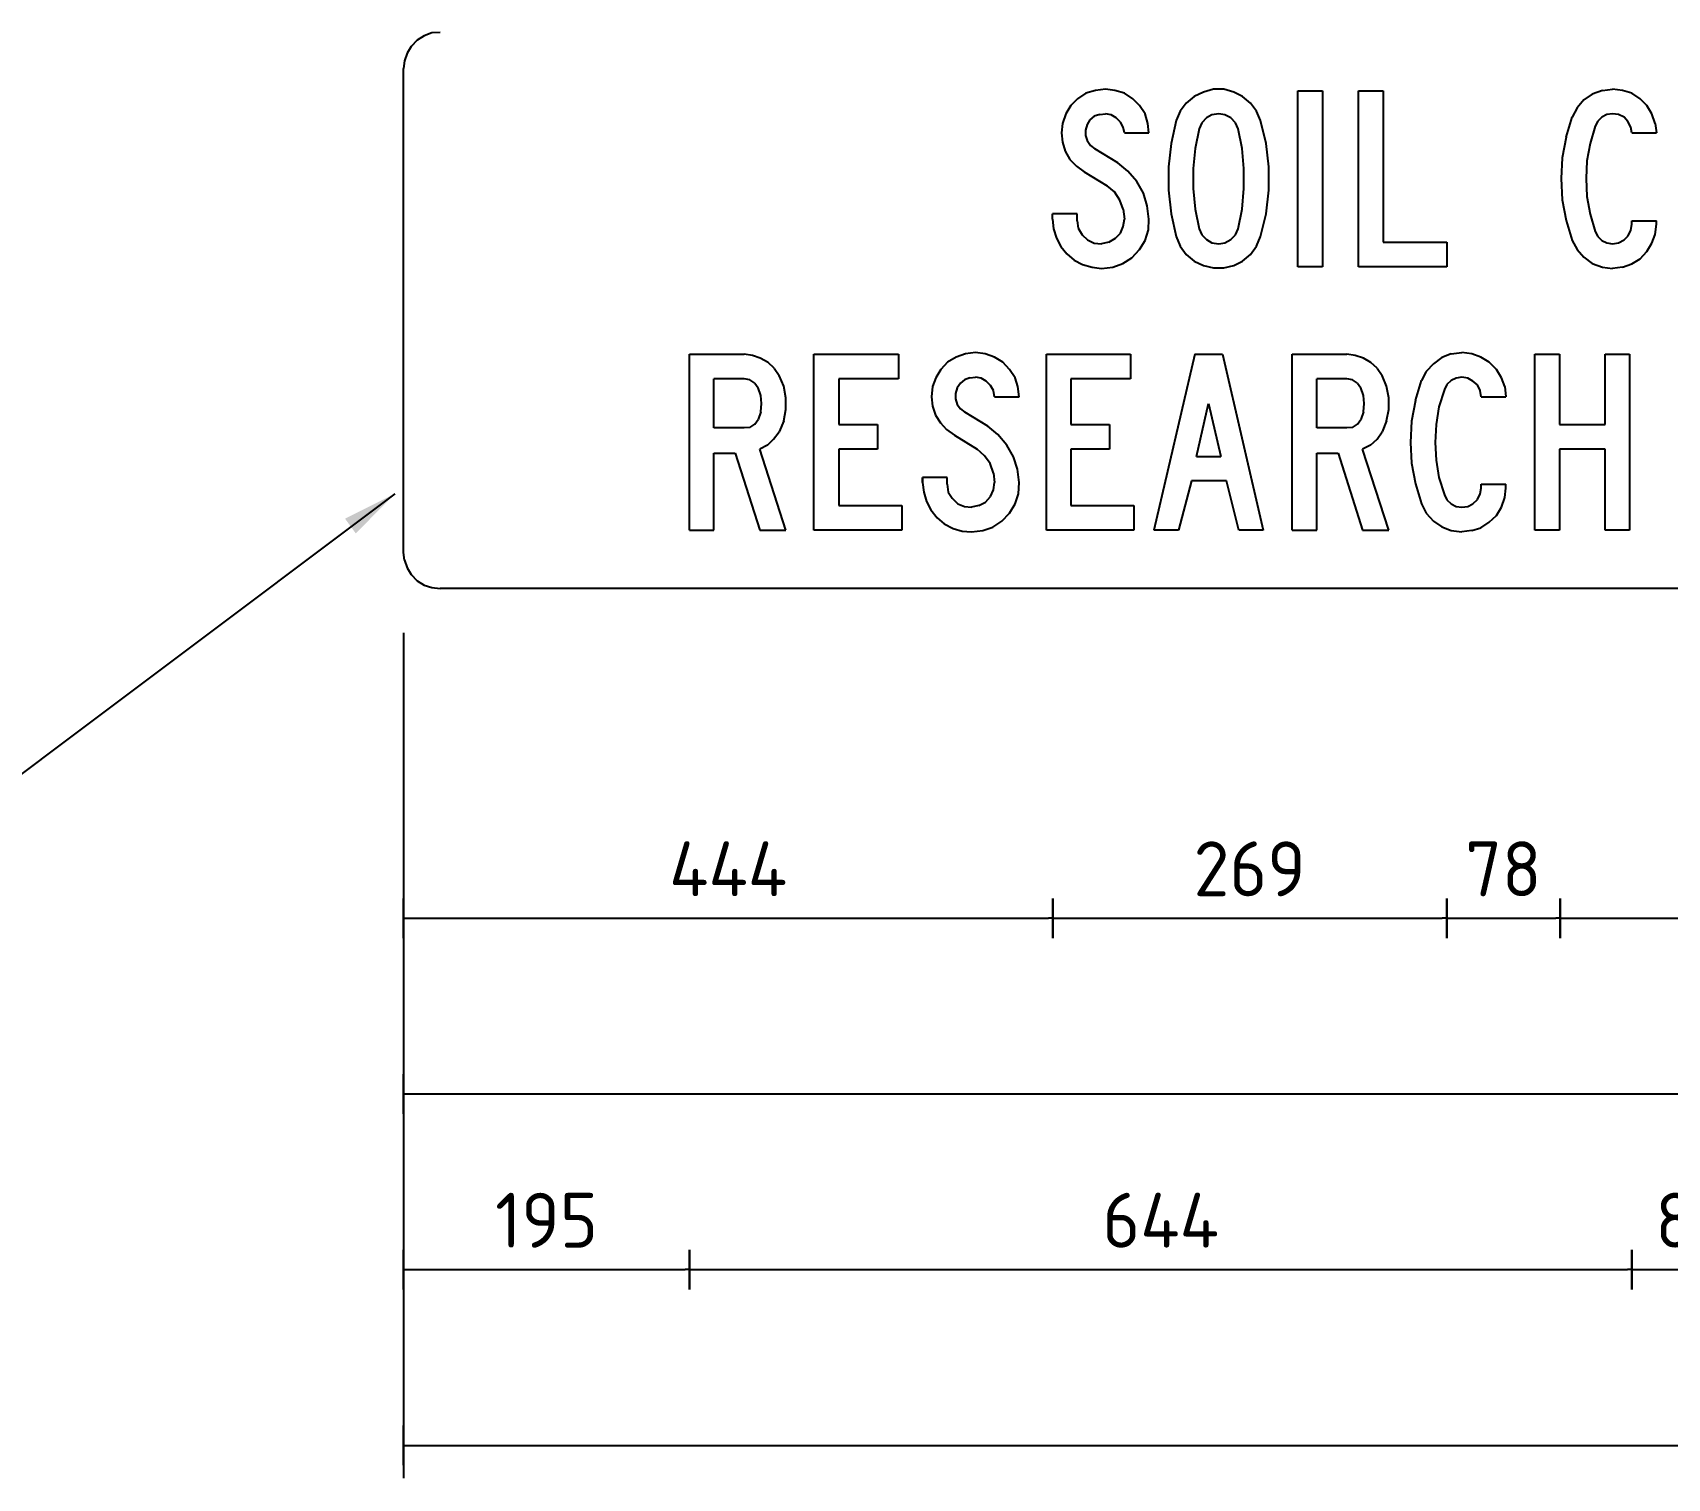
# Model space of a CAD drawing. Extents: x 0 to 420, y 0 to 297.
# Drawn here: x 96 to 170.4, y 122.7 to 188.5 of the extents above; entities that cross this region are included whole.
import ezdxf

# ---------------------------------------------------------------- set-up
doc = ezdxf.new("R2010")
doc.units = 0
doc.header["$LTSCALE"] = 10
doc.layers.get('0').update_dxf_attribs({"linetype": 'CONTINUOUS'})
doc.layers.get('DEFPOINTS').update_dxf_attribs({"linetype": 'CONTINUOUS'})
for name, color, linetype in [('GREY', 252, 'CONTINUOUS'), ('L25', 1, 'CONTINUOUS'), ('T25', 1, 'CONTINUOUS')]:
    doc.layers.add(name, color=color, linetype=linetype)
doc.styles.add('ISO', font='iso3098b.shx')
doc.dimstyles.new('SIGNSDIM', dxfattribs={"dimtxt": 2.5, "dimasz": 0.2, "dimexe": 1.5, "dimexo": 2, "dimgap": 1, "dimtad": 1, "dimdec": 4, "dimlfac": 15, "dimrnd": 1, "dimdsep": 46, "dimtxsty": 'ISO', "dimblk": 'SGNDIM', "dimcen": 0.09, "dimse2": 1, "dimadec": 0, "dimazin": 0, "dimtfac": 1, "dimtdec": 4, "dimtix": 1, "dimtmove": 0, "dimatfit": 3, "dimldrblk": 'SGNDIM', "dimfxl": 1, "dimtolj": 1, "dimtzin": 0, "dimarcsym": 0})

# ---------------------------------------------------------------- blocks, each defined once
blk = doc.blocks.new('SGNDIM')
for p, q in [((0, 4.5), (0, -4.5)), ((0, 0), (-1, 0))]:
    blk.add_line(p, q)
blk = doc.blocks.new('*D36')
at = {"layer": 'DEFPOINTS', "color": 0, "transparency": 16777216}
for p in [(112.865, 163.157), (142.434, 163.157), (142.434, 148.157)]:
    blk.add_point(p, dxfattribs=at)
at = {"layer": 'T25', "color": 0, "lineweight": -2, "transparency": 16777216}
for p, q in [((112.865, 161.157), (112.865, 146.657)), ((113.065, 148.157), (142.234, 148.157))]:
    blk.add_line(p, q, dxfattribs=at)
at = {"layer": 'T25', "color": 0, "lineweight": -2, "transparency": 16777216, "xscale": 0.2, "yscale": 0.2, "zscale": 0.2, "rotation": 180}
blk.add_blockref('SGNDIM', (112.865, 148.157), dxfattribs=at)
at = {"layer": 'T25', "color": 0, "lineweight": -2, "transparency": 16777216, "xscale": 0.2, "yscale": 0.2, "zscale": 0.2}
blk.add_blockref('SGNDIM', (142.434, 148.157), dxfattribs=at)
at = {"layer": 'T25', "color": 0, "transparency": 16777216, "insert": (127.649, 150.407), "char_height": 2.5, "attachment_point": 5, "style": 'ISO'}
blk.add_mtext('\\A1;444', dxfattribs=at)
blk = doc.blocks.new('*D37')
at = {"layer": 'DEFPOINTS', "color": 0, "transparency": 16777216}
for p in [(142.434, 163.157), (160.378, 163.157), (160.378, 148.157)]:
    blk.add_point(p, dxfattribs=at)
at = {"layer": 'T25', "color": 0, "lineweight": -2, "transparency": 16777216}
blk.add_line((142.634, 148.157), (160.178, 148.157), dxfattribs=at)
at = {"layer": 'T25', "color": 0, "lineweight": -2, "transparency": 16777216, "xscale": 0.2, "yscale": 0.2, "zscale": 0.2, "rotation": 180}
blk.add_blockref('SGNDIM', (142.434, 148.157), dxfattribs=at)
at = {"layer": 'T25', "color": 0, "lineweight": -2, "transparency": 16777216, "xscale": 0.2, "yscale": 0.2, "zscale": 0.2}
blk.add_blockref('SGNDIM', (160.378, 148.157), dxfattribs=at)
at = {"layer": 'T25', "color": 0, "transparency": 16777216, "insert": (151.406, 150.407), "char_height": 2.5, "attachment_point": 5, "style": 'ISO'}
blk.add_mtext('\\A1;269', dxfattribs=at)
blk = doc.blocks.new('*D38')
at = {"layer": 'DEFPOINTS', "color": 0, "transparency": 16777216}
for p in [(160.378, 163.157), (165.545, 163.157), (165.545, 148.157)]:
    blk.add_point(p, dxfattribs=at)
at = {"layer": 'T25', "color": 0, "lineweight": -2, "transparency": 16777216}
blk.add_line((160.578, 148.157), (165.345, 148.157), dxfattribs=at)
at = {"layer": 'T25', "color": 0, "lineweight": -2, "transparency": 16777216, "xscale": 0.2, "yscale": 0.2, "zscale": 0.2, "rotation": 180}
blk.add_blockref('SGNDIM', (160.378, 148.157), dxfattribs=at)
at = {"layer": 'T25', "color": 0, "lineweight": -2, "transparency": 16777216, "xscale": 0.2, "yscale": 0.2, "zscale": 0.2}
blk.add_blockref('SGNDIM', (165.545, 148.157), dxfattribs=at)
at = {"layer": 'T25', "color": 0, "transparency": 16777216, "insert": (162.961, 150.407), "char_height": 2.5, "attachment_point": 5, "style": 'ISO'}
blk.add_mtext('\\A1;78', dxfattribs=at)
blk = doc.blocks.new('*D39')
at = {"layer": 'DEFPOINTS', "color": 0, "transparency": 16777216}
for p in [(165.545, 163.157), (228.163, 163.157), (228.163, 148.157)]:
    blk.add_point(p, dxfattribs=at)
at = {"layer": 'T25', "color": 0, "lineweight": -2, "transparency": 16777216}
blk.add_line((165.745, 148.157), (227.963, 148.157), dxfattribs=at)
at = {"layer": 'T25', "color": 0, "lineweight": -2, "transparency": 16777216, "xscale": 0.2, "yscale": 0.2, "zscale": 0.2, "rotation": 180}
blk.add_blockref('SGNDIM', (165.545, 148.157), dxfattribs=at)
at = {"layer": 'T25', "color": 0, "lineweight": -2, "transparency": 16777216, "xscale": 0.2, "yscale": 0.2, "zscale": 0.2}
blk.add_blockref('SGNDIM', (228.163, 148.157), dxfattribs=at)
at = {"layer": 'T25', "color": 0, "transparency": 16777216, "insert": (196.854, 150.407), "char_height": 2.5, "attachment_point": 5, "style": 'ISO'}
blk.add_mtext('\\A1;939', dxfattribs=at)
blk = doc.blocks.new('*D40')
at = {"layer": 'DEFPOINTS', "color": 0, "transparency": 16777216}
for p in [(112.865, 162.398), (254.636, 162.398), (254.636, 140.157)]:
    blk.add_point(p, dxfattribs=at)
at = {"layer": 'T25', "color": 0, "lineweight": -2, "transparency": 16777216}
for p, q in [((112.865, 160.398), (112.865, 138.657)), ((113.065, 140.157), (254.436, 140.157))]:
    blk.add_line(p, q, dxfattribs=at)
at = {"layer": 'T25', "color": 0, "lineweight": -2, "transparency": 16777216, "xscale": 0.2, "yscale": 0.2, "zscale": 0.2, "rotation": 180}
blk.add_blockref('SGNDIM', (112.865, 140.157), dxfattribs=at)
at = {"layer": 'T25', "color": 0, "lineweight": -2, "transparency": 16777216, "xscale": 0.2, "yscale": 0.2, "zscale": 0.2}
blk.add_blockref('SGNDIM', (254.636, 140.157), dxfattribs=at)
at = {"layer": 'T25', "color": 0, "transparency": 16777216, "insert": (183.75, 142.407), "char_height": 2.5, "attachment_point": 5, "style": 'ISO'}
blk.add_mtext('\\A1;2127', dxfattribs=at)
blk = doc.blocks.new('*D47')
at = {"layer": 'DEFPOINTS', "color": 0, "transparency": 16777216}
for p in [(112.865, 163.157), (125.892, 163.157), (125.892, 132.157)]:
    blk.add_point(p, dxfattribs=at)
at = {"layer": 'T25', "color": 0, "lineweight": -2, "transparency": 16777216}
for p, q in [((112.865, 161.157), (112.865, 130.657)), ((113.065, 132.157), (125.692, 132.157))]:
    blk.add_line(p, q, dxfattribs=at)
at = {"layer": 'T25', "color": 0, "lineweight": -2, "transparency": 16777216, "xscale": 0.2, "yscale": 0.2, "zscale": 0.2, "rotation": 180}
blk.add_blockref('SGNDIM', (112.865, 132.157), dxfattribs=at)
at = {"layer": 'T25', "color": 0, "lineweight": -2, "transparency": 16777216, "xscale": 0.2, "yscale": 0.2, "zscale": 0.2}
blk.add_blockref('SGNDIM', (125.892, 132.157), dxfattribs=at)
at = {"layer": 'T25', "color": 0, "transparency": 16777216, "insert": (119.378, 134.407), "char_height": 2.5, "attachment_point": 5, "style": 'ISO'}
blk.add_mtext('\\A1;195', dxfattribs=at)
blk = doc.blocks.new('*D48')
at = {"layer": 'DEFPOINTS', "color": 0, "transparency": 16777216}
for p in [(125.892, 163.157), (168.807, 163.157), (168.807, 132.157)]:
    blk.add_point(p, dxfattribs=at)
at = {"layer": 'T25', "color": 0, "lineweight": -2, "transparency": 16777216}
blk.add_line((126.092, 132.157), (168.607, 132.157), dxfattribs=at)
at = {"layer": 'T25', "color": 0, "lineweight": -2, "transparency": 16777216, "xscale": 0.2, "yscale": 0.2, "zscale": 0.2, "rotation": 180}
blk.add_blockref('SGNDIM', (125.892, 132.157), dxfattribs=at)
at = {"layer": 'T25', "color": 0, "lineweight": -2, "transparency": 16777216, "xscale": 0.2, "yscale": 0.2, "zscale": 0.2}
blk.add_blockref('SGNDIM', (168.807, 132.157), dxfattribs=at)
at = {"layer": 'T25', "color": 0, "transparency": 16777216, "insert": (147.349, 134.407), "char_height": 2.5, "attachment_point": 5, "style": 'ISO'}
blk.add_mtext('\\A1;644', dxfattribs=at)
blk = doc.blocks.new('*D49')
at = {"layer": 'DEFPOINTS', "color": 0, "transparency": 16777216}
for p in [(168.807, 163.157), (174.485, 163.157), (174.485, 132.157)]:
    blk.add_point(p, dxfattribs=at)
at = {"layer": 'T25', "color": 0, "lineweight": -2, "transparency": 16777216}
blk.add_line((169.007, 132.157), (174.285, 132.157), dxfattribs=at)
at = {"layer": 'T25', "color": 0, "lineweight": -2, "transparency": 16777216, "xscale": 0.2, "yscale": 0.2, "zscale": 0.2, "rotation": 180}
blk.add_blockref('SGNDIM', (168.807, 132.157), dxfattribs=at)
at = {"layer": 'T25', "color": 0, "lineweight": -2, "transparency": 16777216, "xscale": 0.2, "yscale": 0.2, "zscale": 0.2}
blk.add_blockref('SGNDIM', (174.485, 132.157), dxfattribs=at)
at = {"layer": 'T25', "color": 0, "transparency": 16777216, "insert": (171.646, 134.407), "char_height": 2.5, "attachment_point": 5, "style": 'ISO'}
blk.add_mtext('\\A1;85', dxfattribs=at)
blk = doc.blocks.new('*D54')
at = {"layer": 'DEFPOINTS', "color": 0, "transparency": 16777216}
for p in [(112.865, 163.157), (268.798, 163.157), (268.798, 124.157)]:
    blk.add_point(p, dxfattribs=at)
at = {"layer": 'T25', "color": 0, "lineweight": -2, "transparency": 16777216}
for p, q in [((112.865, 161.157), (112.865, 122.657)), ((268.798, 161.157), (268.798, 122.657)), ((113.065, 124.157), (268.598, 124.157))]:
    blk.add_line(p, q, dxfattribs=at)
at = {"layer": 'T25', "color": 0, "lineweight": -2, "transparency": 16777216, "xscale": 0.2, "yscale": 0.2, "zscale": 0.2, "rotation": 180}
blk.add_blockref('SGNDIM', (112.865, 124.157), dxfattribs=at)
at = {"layer": 'T25', "color": 0, "lineweight": -2, "transparency": 16777216, "xscale": 0.2, "yscale": 0.2, "zscale": 0.2}
blk.add_blockref('SGNDIM', (268.798, 124.157), dxfattribs=at)
at = {"layer": 'T25', "color": 0, "transparency": 16777216, "insert": (190.832, 126.407), "char_height": 2.5, "attachment_point": 5, "style": 'ISO'}
blk.add_mtext('\\A1;2339', dxfattribs=at)
blk = doc.blocks.new('ARROW25')
at = {"color": 1, "linetype": 'ByBlock'}
blk.add_solid([(-2.5, -0.417), (-2.5, 0.417), (0, 0)], dxfattribs=at)

msp = doc.modelspace()

# ---------------------------------------------------------------- linework, layer by layer
at = {"layer": 'GREY'}
for p, q in [((114.1513889, 188.4649153), (113.7957819, 188.3379128)), ((114.5323964, 188.4903158), (114.1513889, 188.4649153)), ((113.2115704, 187.8553033), (113.0337669, 187.5504973)), ((113.4909759, 188.1347088), (113.2115704, 187.8553033)), ((113.7957819, 188.3379128), (113.4909759, 188.1347088)), ((112.9067644, 187.1948903), (112.8559634, 186.8392833)), ((113.0337669, 187.5504973), (112.9067644, 187.1948903)), ((112.8559634, 164.8170498), (112.8559634, 186.8392833)), ((143.5651679, 185.4676563), (143.2603619, 185.1628503)), ((143.9461754, 185.7216613), (143.5651679, 185.4676563)), ((144.3779839, 185.8486638), (143.9461754, 185.7216613)), ((144.8351929, 185.8994648), (144.3779839, 185.8486638)), ((145.2670014, 185.8486638), (144.8351929, 185.8994648)), ((145.6988099, 185.7216613), (145.2670014, 185.8486638)), ((146.0798174, 185.4676563), (145.6988099, 185.7216613)), ((146.3846234, 185.1628503), (146.0798174, 185.4676563)), ((148.8738724, 185.5692583), (148.5182654, 185.2644523)), ((149.3056809, 185.7724623), (148.8738724, 185.5692583)), ((149.7628899, 185.8994648), (149.3056809, 185.7724623)), ((150.2200989, 185.8994648), (149.7628899, 185.8994648)), ((150.6773079, 185.7724623), (150.2200989, 185.8994648)), ((151.0837159, 185.5692583), (150.6773079, 185.7724623)), ((151.4393229, 185.2644523), (151.0837159, 185.5692583)), ((153.5983654, 177.8221058), (153.5983654, 185.8232633)), ((153.5983654, 185.8232633), (154.7159874, 185.8232633)), ((154.7159874, 185.8232633), (154.7159874, 177.8221058)), ((156.3670199, 177.8221058), (156.3670199, 185.8232633)), ((156.3670199, 185.8232633), (157.4846419, 185.8232633)), ((157.4846419, 185.8232633), (157.4846419, 178.9397278)), ((166.6288219, 185.4168553), (166.3240159, 185.0612483)), ((167.0098294, 185.6708603), (166.6288219, 185.4168553)), ((167.4670384, 185.8486638), (167.0098294, 185.6708603)), ((167.4670384, 185.8486638), (167.9242474, 185.8994648)), ((168.3814564, 185.8486638), (167.9242474, 185.8994648)), ((168.8132649, 185.7216613), (168.3814564, 185.8486638)), ((169.1942724, 185.4676563), (168.8132649, 185.7216613)), ((169.4990784, 185.1628503), (169.1942724, 185.4676563)), ((143.0317574, 184.7818428), (142.8793544, 184.3500343)), ((143.2603619, 185.1628503), (143.0317574, 184.7818428)), ((144.3271829, 184.6802408), (144.1239789, 184.5024373)), ((144.5811879, 184.7564423), (144.3271829, 184.6802408)), ((144.5811879, 184.7564423), (144.8351929, 184.7818428)), ((145.0891979, 184.7310418), (144.8351929, 184.7818428)), ((145.3178024, 184.6040393), (145.0891979, 184.7310418)), ((146.6386284, 184.7818428), (146.3846234, 185.1628503)), ((146.7656309, 184.3500343), (146.6386284, 184.7818428)), ((148.2388599, 184.9088453), (148.0610564, 184.4770368)), ((148.5182654, 185.2644523), (148.2388599, 184.9088453)), ((149.6866884, 184.7310418), (149.4326834, 184.6040393)), ((149.9914944, 184.7818428), (149.6866884, 184.7310418)), ((150.2708999, 184.7310418), (149.9914944, 184.7818428)), ((150.5503054, 184.6040393), (150.2708999, 184.7310418)), ((151.7187284, 184.9088453), (151.4393229, 185.2644523)), ((151.8965319, 184.4770368), (151.7187284, 184.9088453)), ((166.3240159, 185.0612483), (166.0954114, 184.6294398)), ((167.6702424, 184.7564423), (167.4416379, 184.6294398)), ((167.9242474, 184.7818428), (167.6702424, 184.7564423)), ((168.2036529, 184.7564423), (167.9242474, 184.7818428)), ((168.4576579, 184.6294398), (168.2036529, 184.7564423)), ((169.7276829, 184.7818428), (169.4990784, 185.1628503)), ((169.8800859, 184.3500343), (169.7276829, 184.7818428)), ((142.8793544, 184.3500343), (142.8285534, 183.9182258)), ((142.8285534, 183.9182258), (142.8793544, 183.4864173)), ((143.9969764, 184.2992333), (143.9207749, 184.0452283)), ((143.9207749, 184.0452283), (143.9207749, 183.7912233)), ((144.1239789, 184.5024373), (143.9969764, 184.2992333)), ((145.5210064, 184.4008353), (145.3178024, 184.6040393)), ((145.6480089, 184.1722308), (145.5210064, 184.4008353)), ((145.6988099, 183.9182258), (145.6480089, 184.1722308)), ((145.6988099, 183.9182258), (146.8164319, 183.9182258)), ((146.8164319, 183.9182258), (146.7656309, 184.3500343)), ((148.0610564, 184.4770368), (147.8324519, 183.4356163)), ((149.1024769, 184.0960293), (148.9246734, 183.2070118)), ((149.2294794, 184.3754348), (149.1024769, 184.0960293)), ((149.4326834, 184.6040393), (149.2294794, 184.3754348)), ((150.7535094, 184.3754348), (150.5503054, 184.6040393)), ((150.8805119, 184.0960293), (150.7535094, 184.3754348)), ((151.0583154, 183.2070118), (150.8805119, 184.0960293)), ((152.1505369, 183.4356163), (151.8965319, 184.4770368)), ((165.8160059, 183.7150218), (166.0954114, 184.6294398)), ((167.1368319, 184.2230318), (166.9082274, 183.4356163)), ((167.2638344, 184.4516363), (167.1368319, 184.2230318)), ((167.4416379, 184.6294398), (167.2638344, 184.4516363)), ((168.6354614, 184.4262358), (168.4576579, 184.6294398)), ((168.7624639, 184.1722308), (168.6354614, 184.4262358)), ((168.8132649, 183.9182258), (168.7624639, 184.1722308)), ((168.8132649, 183.9182258), (169.9308869, 183.9182258)), ((169.8800859, 184.3500343), (169.9308869, 183.9182258)), ((142.8793544, 183.4864173), (143.0063569, 183.0800093)), ((143.9207749, 183.7912233), (143.9969764, 183.5626188)), ((143.9969764, 183.5626188), (144.1493794, 183.3340143)), ((144.1493794, 183.3340143), (144.3525834, 183.1816113)), ((145.3940039, 182.5465988), (144.3525834, 183.1816113)), ((147.8324519, 183.4356163), (147.7054494, 182.3687953)), ((148.9246734, 183.2070118), (148.8230714, 182.2925938)), ((151.1345169, 182.2925938), (151.0583154, 183.2070118)), ((152.2775394, 182.3687953), (152.1505369, 183.4356163)), ((165.8160059, 183.7150218), (165.6382024, 182.7752033)), ((166.9082274, 183.4356163), (166.7558244, 182.6482008)), ((143.0063569, 183.0800093), (143.2095609, 182.6990018)), ((143.2095609, 182.6990018), (143.5143669, 182.3941958)), ((145.8512129, 182.1655913), (145.3940039, 182.5465988)), ((165.6382024, 182.7752033), (165.5874014, 181.8353848)), ((166.7558244, 182.6482008), (166.7304239, 181.8353848)), ((143.5143669, 182.3941958), (143.8699739, 182.1401908)), ((143.8699739, 182.1401908), (144.9113944, 181.5051783)), ((146.2576209, 181.7083823), (145.8512129, 182.1655913)), ((146.5624269, 181.1749718), (146.2576209, 181.7083823)), ((147.7054494, 182.3687953), (147.7054494, 181.3019743)), ((148.8230714, 182.2925938), (148.8230714, 181.3781758)), ((151.1345169, 181.3781758), (151.1345169, 182.2925938)), ((152.2775394, 181.3019743), (152.2775394, 182.3687953)), ((165.5874014, 181.8353848), (165.6382024, 180.8701658)), ((166.7304239, 181.8353848), (166.7558244, 181.0225688)), ((145.2416009, 181.2257728), (144.9113944, 181.5051783)), ((145.4956059, 180.8447653), (145.2416009, 181.2257728)), ((146.7402304, 180.5907603), (146.5624269, 181.1749718)), ((147.7054494, 181.3019743), (147.8324519, 180.2351533)), ((148.8230714, 181.3781758), (148.9246734, 180.4383573)), ((151.0583154, 180.4383573), (151.1345169, 181.3781758)), ((152.1505369, 180.2351533), (152.2775394, 181.3019743)), ((166.7558244, 181.0225688), (166.9082274, 180.2097528)), ((142.4221454, 179.9811483), (142.4221454, 180.2351533)), ((143.5397674, 180.2351533), (142.4221454, 180.2351533)), ((143.5397674, 179.9049468), (143.5397674, 180.2351533)), ((145.6480089, 180.4383573), (145.4956059, 180.8447653)), ((145.6480089, 180.4383573), (145.6988099, 179.9811483)), ((146.8164319, 179.9811483), (146.7402304, 180.5907603)), ((147.8324519, 180.2351533), (148.0610564, 179.1937328)), ((148.9246734, 180.4383573), (149.1024769, 179.5493398)), ((150.8805119, 179.5493398), (151.0583154, 180.4383573)), ((151.8965319, 179.1937328), (152.1505369, 180.2351533)), ((165.6382024, 180.8701658), (165.8160059, 179.9303473)), ((166.9082274, 180.2097528), (167.1368319, 179.4223373)), ((142.4221454, 179.9811483), (142.4729464, 179.5493398)), ((142.4729464, 179.5493398), (142.5999489, 179.1175313)), ((143.5397674, 179.9049468), (143.5905684, 179.5747403)), ((143.5905684, 179.5747403), (143.7683719, 179.2699343)), ((145.5210064, 179.3461358), (145.6480089, 179.6509418)), ((145.6480089, 179.6509418), (145.6988099, 179.9811483)), ((146.6386284, 179.0159293), (146.7910314, 179.4985388)), ((146.7910314, 179.4985388), (146.8164319, 179.9811483)), ((149.1024769, 179.5493398), (149.2294794, 179.2699343)), ((150.7535094, 179.2699343), (150.8805119, 179.5493398)), ((165.8160059, 179.9303473), (166.0954114, 179.0159293)), ((168.6354614, 179.2191333), (168.7624639, 179.4731383)), ((168.7624639, 179.4731383), (168.8132649, 179.7525438)), ((168.8132649, 179.7525438), (168.8132649, 179.9049468)), ((168.8132649, 179.9049468), (169.9308869, 179.9049468)), ((169.8800859, 179.2953348), (169.9308869, 179.7525438)), ((169.9308869, 179.7525438), (169.9308869, 179.9049468)), ((142.5999489, 179.1175313), (142.8031529, 178.7365238)), ((142.8031529, 178.7365238), (143.0825584, 178.4063173)), ((143.7683719, 179.2699343), (144.0223769, 179.0413298)), ((144.0223769, 179.0413298), (144.3271829, 178.8889268)), ((144.3271829, 178.8889268), (144.6573894, 178.8635263)), ((144.9875959, 178.9397278), (144.6573894, 178.8635263)), ((144.9875959, 178.9397278), (145.2924019, 179.1175313)), ((145.2924019, 179.1175313), (145.5210064, 179.3461358)), ((146.3846234, 178.6095213), (146.6386284, 179.0159293)), ((148.0610564, 179.1937328), (148.2388599, 178.7619243)), ((148.2388599, 178.7619243), (148.5182654, 178.3809168)), ((149.2294794, 179.2699343), (149.4326834, 179.0667303)), ((149.4326834, 179.0667303), (149.6866884, 178.9143273)), ((149.6866884, 178.9143273), (149.9914944, 178.8635263)), ((149.9914944, 178.8635263), (150.2708999, 178.9143273)), ((150.2708999, 178.9143273), (150.5503054, 179.0667303)), ((150.5503054, 179.0667303), (150.7535094, 179.2699343)), ((151.4393229, 178.3809168), (151.7187284, 178.7619243)), ((151.7187284, 178.7619243), (151.8965319, 179.1937328)), ((157.4846419, 178.9397278), (160.3802989, 178.9397278)), ((160.3802989, 178.9397278), (160.3802989, 177.8221058)), ((166.0954114, 179.0159293), (166.3240159, 178.6095213)), ((167.1368319, 179.4223373), (167.2638344, 179.1937328)), ((167.2638344, 179.1937328), (167.4416379, 179.0159293)), ((167.4416379, 179.0159293), (167.6702424, 178.9143273)), ((167.6702424, 178.9143273), (167.9242474, 178.8635263)), ((167.9242474, 178.8635263), (168.2036529, 178.9143273)), ((168.2036529, 178.9143273), (168.4576579, 179.0413298)), ((168.4576579, 179.0413298), (168.6354614, 179.2191333)), ((169.4990784, 178.5079193), (169.7276829, 178.8889268)), ((169.7276829, 178.8889268), (169.8800859, 179.2953348)), ((143.0825584, 178.4063173), (143.4127649, 178.1269118)), ((143.4127649, 178.1269118), (143.7937724, 177.9237078)), ((145.1653994, 177.7967053), (145.6226084, 177.9745088)), ((145.6226084, 177.9745088), (146.0290164, 178.2285138)), ((146.0290164, 178.2285138), (146.3846234, 178.6095213)), ((148.5182654, 178.3809168), (148.8738724, 178.0761108)), ((148.8738724, 178.0761108), (149.3056809, 177.8729068)), ((150.6773079, 177.8729068), (151.0837159, 178.0761108)), ((151.0837159, 178.0761108), (151.4393229, 178.3809168)), ((166.3240159, 178.6095213), (166.6288219, 178.2539143)), ((166.6288219, 178.2539143), (167.0098294, 177.9745088)), ((167.0098294, 177.9745088), (167.4670384, 177.7967053)), ((168.3814564, 177.7967053), (168.8132649, 177.9491083)), ((168.8132649, 177.9491083), (169.1942724, 178.1777128)), ((169.1942724, 178.1777128), (169.4990784, 178.5079193)), ((143.7937724, 177.9237078), (144.2255809, 177.7967053)), ((144.2255809, 177.7967053), (144.6573894, 177.7459043)), ((144.6573894, 177.7459043), (145.1653994, 177.7967053)), ((149.3056809, 177.8729068), (149.7628899, 177.7713048)), ((149.7628899, 177.7713048), (150.2200989, 177.7713048)), ((150.2200989, 177.7713048), (150.6773079, 177.8729068)), ((154.7159874, 177.8221058), (153.5983654, 177.8221058)), ((160.3802989, 177.8221058), (156.3670199, 177.8221058)), ((167.4670384, 177.7967053), (167.9242474, 177.7459043)), ((168.3814564, 177.7967053), (167.9242474, 177.7459043)), ((125.8864199, 165.8330698), (125.8864199, 173.8342273)), ((125.8864199, 173.8342273), (128.3756689, 173.8342273)), ((128.7566764, 173.7834263), (128.3756689, 173.8342273)), ((129.1122834, 173.6564238), (128.7566764, 173.7834263)), ((129.4678904, 173.4532198), (129.1122834, 173.6564238)), ((131.5507314, 165.8330698), (131.5507314, 173.8342273)), ((131.5507314, 173.8342273), (135.4116074, 173.8342273)), ((135.4116074, 173.8342273), (135.4116074, 172.7166053)), ((137.6468514, 173.4786203), (137.3420454, 173.1484138)), ((138.0278589, 173.7072248), (137.6468514, 173.4786203)), ((138.4596674, 173.8596278), (138.0278589, 173.7072248)), ((138.9168764, 173.9104288), (138.4596674, 173.8596278)), ((139.3486849, 173.8596278), (138.9168764, 173.9104288)), ((139.7804934, 173.7072248), (139.3486849, 173.8596278)), ((140.1615009, 173.4786203), (139.7804934, 173.7072248)), ((140.4663069, 173.1484138), (140.1615009, 173.4786203)), ((142.1427399, 165.8330698), (142.1427399, 173.8342273)), ((142.1427399, 173.8342273), (145.9782154, 173.8342273)), ((145.9782154, 173.8342273), (145.9782154, 172.7166053)), ((148.8992729, 173.8342273), (147.0450364, 165.8330698)), ((148.8992729, 173.8342273), (150.1692979, 173.8342273)), ((150.1692979, 173.8342273), (152.0235344, 165.8330698)), ((153.3443604, 165.8330698), (153.3443604, 173.8342273)), ((153.3443604, 173.8342273), (155.8336094, 173.8342273)), ((156.2146169, 173.7834263), (155.8336094, 173.8342273)), ((156.5956244, 173.6564238), (156.2146169, 173.7834263)), ((156.9258309, 173.4532198), (156.5956244, 173.6564238)), ((160.1516944, 173.6818243), (159.7706869, 173.4024188)), ((160.5835029, 173.8596278), (160.1516944, 173.6818243)), ((160.5835029, 173.8596278), (161.0661124, 173.9104288)), ((161.5233214, 173.8596278), (161.0661124, 173.9104288)), ((161.9297294, 173.7072248), (161.5233214, 173.8596278)), ((162.3107369, 173.4786203), (161.9297294, 173.7072248)), ((162.6409434, 173.1484138), (162.3107369, 173.4786203)), ((164.3935779, 165.8330698), (164.3935779, 173.8342273)), ((164.3935779, 173.8342273), (165.5111999, 173.8342273)), ((165.5111999, 173.8342273), (165.5111999, 170.6337643)), ((167.5940409, 170.6337643), (167.5940409, 173.8342273)), ((167.5940409, 173.8342273), (168.7116629, 173.8342273)), ((168.7116629, 173.8342273), (168.7116629, 165.8330698)), ((129.7472959, 173.1992148), (129.4678904, 173.4532198)), ((129.7472959, 173.1992148), (129.9759004, 172.8690083)), ((130.1791044, 172.3863988), (129.9759004, 172.8690083)), ((137.1134409, 172.7674063), (136.9610379, 172.3609983)), ((137.3420454, 173.1484138), (137.1134409, 172.7674063)), ((138.6628714, 172.7674063), (138.4088664, 172.6658043)), ((138.6628714, 172.7674063), (138.9168764, 172.7928068)), ((139.1708814, 172.7420058), (138.9168764, 172.7928068)), ((139.3994859, 172.6150033), (139.1708814, 172.7420058)), ((140.7203119, 172.7674063), (140.4663069, 173.1484138)), ((140.8473144, 172.3609983), (140.7203119, 172.7674063)), ((157.2052364, 173.1992148), (156.9258309, 173.4532198)), ((157.2052364, 173.1992148), (157.4338409, 172.8690083)), ((157.6370449, 172.3863988), (157.4338409, 172.8690083)), ((159.4404804, 173.0468118), (159.2372764, 172.6404038)), ((159.7706869, 173.4024188), (159.4404804, 173.0468118)), ((160.8121074, 172.7420058), (160.5835029, 172.6404038)), ((161.0661124, 172.7928068), (160.8121074, 172.7420058)), ((161.3455179, 172.7420058), (161.0661124, 172.7928068)), ((161.5741224, 172.6150033), (161.3455179, 172.7420058)), ((162.8695479, 172.7674063), (162.6409434, 173.1484138)), ((163.0219509, 172.3609983), (162.8695479, 172.7674063)), ((128.3756689, 172.7166053), (127.0040419, 172.7166053)), ((127.0040419, 170.4813613), (127.0040419, 172.7166053)), ((128.6296739, 172.6658043), (128.3756689, 172.7166053)), ((128.8582784, 172.5134013), (128.6296739, 172.6658043)), ((128.8582784, 172.5134013), (129.0106814, 172.3101973)), ((129.1376839, 171.9545903), (129.0106814, 172.3101973)), ((130.2807064, 171.8529883), (130.1791044, 172.3863988)), ((135.4116074, 172.7166053), (132.6937539, 172.7166053)), ((132.6937539, 172.7166053), (132.6937539, 170.6337643)), ((136.9610379, 172.3609983), (136.9102369, 171.9037893)), ((138.0786599, 172.3101973), (138.0024584, 172.0561923)), ((138.0024584, 172.0561923), (138.0024584, 171.8021873)), ((138.2310629, 172.5134013), (138.0786599, 172.3101973)), ((138.4088664, 172.6658043), (138.2310629, 172.5134013)), ((139.6026899, 172.4117993), (139.3994859, 172.6150033)), ((139.7296924, 172.1831948), (139.6026899, 172.4117993)), ((139.7804934, 171.9037893), (139.7296924, 172.1831948)), ((140.8981154, 171.9037893), (140.8473144, 172.3609983)), ((145.9782154, 172.7166053), (143.2603619, 172.7166053)), ((143.2603619, 172.7166053), (143.2603619, 170.6337643)), ((155.8336094, 172.7166053), (154.4619824, 172.7166053)), ((154.4619824, 170.4813613), (154.4619824, 172.7166053)), ((156.0876144, 172.6658043), (155.8336094, 172.7166053)), ((156.3162189, 172.5134013), (156.0876144, 172.6658043)), ((156.3162189, 172.5134013), (156.4686219, 172.3101973)), ((156.5956244, 171.9545903), (156.4686219, 172.3101973)), ((157.7386469, 171.8529883), (157.6370449, 172.3863988)), ((158.9578709, 171.7259858), (159.2372764, 172.6404038)), ((160.2786969, 172.2339958), (160.0246919, 171.4465803)), ((160.3802989, 172.4626003), (160.2786969, 172.2339958)), ((160.5835029, 172.6404038), (160.3802989, 172.4626003)), ((161.7773264, 172.4371998), (161.5741224, 172.6150033)), ((161.9043289, 172.1831948), (161.7773264, 172.4371998)), ((161.9551299, 171.9037893), (161.9043289, 172.1831948)), ((163.0219509, 172.3609983), (163.0727519, 171.9037893)), ((129.1630844, 171.5989833), (129.1376839, 171.9545903)), ((129.1376839, 171.2179758), (129.1630844, 171.5989833)), ((130.1791044, 170.8115678), (130.2807064, 171.3195778)), ((130.2807064, 171.3195778), (130.2807064, 171.8529883)), ((136.9102369, 171.9037893), (136.9610379, 171.4719808)), ((136.9610379, 171.4719808), (137.0880404, 171.0655728)), ((138.0024584, 171.8021873), (138.0786599, 171.5481823)), ((138.0786599, 171.5481823), (138.2310629, 171.3449783)), ((138.2310629, 171.3449783), (138.4342669, 171.1925753)), ((139.7804934, 171.9037893), (140.8981154, 171.9037893)), ((148.9754744, 169.1859358), (149.5342854, 171.5989833)), ((149.5342854, 171.5989833), (150.0930964, 169.1859358)), ((156.6210249, 171.5989833), (156.5956244, 171.9545903)), ((156.5956244, 171.2179758), (156.6210249, 171.5989833)), ((157.6370449, 170.8115678), (157.7386469, 171.3195778)), ((157.7386469, 171.3195778), (157.7386469, 171.8529883)), ((158.9578709, 171.7259858), (158.7800674, 170.7861673)), ((160.0246919, 171.4465803), (159.8976894, 170.6337643)), ((161.9551299, 171.9037893), (163.0727519, 171.9037893)), ((128.6296739, 170.5067618), (128.3756689, 170.4813613)), ((128.6296739, 170.5067618), (128.8582784, 170.6591648)), ((128.8582784, 170.6591648), (129.0106814, 170.8623688)), ((129.1376839, 171.2179758), (129.0106814, 170.8623688)), ((130.1791044, 170.8115678), (129.9759004, 170.3035578)), ((132.6937539, 170.6337643), (134.4463884, 170.6337643)), ((134.4463884, 170.6337643), (134.4463884, 169.5161423)), ((137.0880404, 171.0655728), (137.3166449, 170.7099658)), ((137.3166449, 170.7099658), (137.5960504, 170.4051598)), ((139.4756874, 170.5575628), (138.4342669, 171.1925753)), ((139.9328964, 170.1765553), (139.4756874, 170.5575628)), ((143.2603619, 170.6337643), (145.0129964, 170.6337643)), ((145.0129964, 170.6337643), (145.0129964, 169.5161423)), ((156.0876144, 170.5067618), (155.8336094, 170.4813613)), ((156.0876144, 170.5067618), (156.3162189, 170.6591648)), ((156.3162189, 170.6591648), (156.4686219, 170.8623688)), ((156.5956244, 171.2179758), (156.4686219, 170.8623688)), ((157.6370449, 170.8115678), (157.4338409, 170.3035578)), ((158.7800674, 170.7861673), (158.7292664, 169.8209483)), ((159.8976894, 170.6337643), (159.8468884, 169.8209483)), ((165.5111999, 170.6337643), (167.5940409, 170.6337643)), ((128.3756689, 170.4813613), (127.0040419, 170.4813613)), ((129.4424899, 169.6939458), (129.7218954, 169.9733513)), ((129.7218954, 169.9733513), (129.9759004, 170.3035578)), ((137.5960504, 170.4051598), (137.9516574, 170.1511548)), ((137.9516574, 170.1511548), (138.9930779, 169.5161423)), ((140.3393044, 169.6939458), (139.9328964, 170.1765553)), ((155.8336094, 170.4813613), (154.4619824, 170.4813613)), ((156.9004304, 169.6939458), (157.2052364, 169.9733513)), ((157.2052364, 169.9733513), (157.4338409, 170.3035578)), ((158.7292664, 169.8209483), (158.7800674, 168.8811298)), ((159.8468884, 169.8209483), (159.8976894, 169.0081323)), ((127.0040419, 165.8330698), (127.0040419, 169.3383388)), ((127.0040419, 169.3383388), (127.9692609, 169.3383388)), ((127.9692609, 169.3383388), (129.0868829, 165.8330698)), ((129.4424899, 169.6939458), (129.0868829, 169.5161423)), ((130.2807064, 165.8330698), (129.0868829, 169.5161423)), ((134.4463884, 169.5161423), (132.6937539, 169.5161423)), ((132.6937539, 169.5161423), (132.6937539, 166.9506918)), ((139.3232844, 169.2113363), (138.9930779, 169.5161423)), ((139.5772894, 168.8557293), (139.3232844, 169.2113363)), ((140.6441104, 169.1605353), (140.3393044, 169.6939458)), ((140.8219139, 168.6017243), (140.6441104, 169.1605353)), ((145.0129964, 169.5161423), (143.2603619, 169.5161423)), ((143.2603619, 169.5161423), (143.2603619, 166.9506918)), ((148.9754744, 169.1859358), (150.0930964, 169.1859358)), ((154.4619824, 165.8330698), (154.4619824, 169.3383388)), ((154.4619824, 169.3383388), (155.4272014, 169.3383388)), ((155.4272014, 169.3383388), (156.5448234, 165.8330698)), ((156.9004304, 169.6939458), (156.5448234, 169.5161423)), ((157.7386469, 165.8330698), (156.5448234, 169.5161423)), ((167.5940409, 169.5161423), (165.5111999, 169.5161423)), ((165.5111999, 169.5161423), (165.5111999, 165.8330698)), ((167.5940409, 165.8330698), (167.5940409, 169.5161423)), ((139.7296924, 168.4239208), (139.5772894, 168.8557293)), ((139.7296924, 168.4239208), (139.7804934, 167.9921123)), ((140.8981154, 167.9921123), (140.8219139, 168.6017243)), ((158.7800674, 168.8811298), (158.9578709, 167.9413113)), ((159.8976894, 169.0081323), (160.0246919, 168.2207168)), ((136.5038289, 167.9921123), (136.5038289, 168.2207168)), ((136.5038289, 168.2207168), (136.5038289, 167.9921123)), ((137.6214509, 168.2207168), (136.5038289, 168.2207168)), ((136.5038289, 167.9921123), (136.5546299, 167.5603038)), ((136.5546299, 167.5603038), (136.6816324, 167.1284953)), ((137.6214509, 167.9159108), (137.6214509, 168.2207168)), ((137.6214509, 167.9159108), (137.6722519, 167.5603038)), ((137.6722519, 167.5603038), (137.8500554, 167.2808983)), ((139.6026899, 167.3570998), (139.7296924, 167.6619058)), ((139.7296924, 167.6619058), (139.7804934, 167.9921123)), ((140.8727149, 167.4841023), (140.8981154, 167.9921123)), ((148.7468699, 168.0683138), (148.1626584, 165.8330698)), ((150.3471014, 168.0683138), (148.7468699, 168.0683138)), ((150.9059124, 165.8330698), (150.3471014, 168.0683138)), ((158.9578709, 167.9413113), (159.2372764, 167.0268933)), ((160.0246919, 168.2207168), (160.2786969, 167.4333013)), ((161.9043289, 167.4841023), (161.9551299, 167.7381073)), ((161.9551299, 167.7381073), (161.9551299, 167.9159108)), ((161.9551299, 167.9159108), (163.0727519, 167.9159108)), ((163.0219509, 167.3062988), (163.0727519, 167.7381073)), ((163.0727519, 167.7381073), (163.0727519, 167.9159108)), ((132.6937539, 166.9506918), (135.5640104, 166.9506918)), ((135.5640104, 166.9506918), (135.5640104, 165.8330698)), ((136.6816324, 167.1284953), (136.8848364, 166.7474878)), ((137.8500554, 167.2808983), (138.1040604, 167.0268933)), ((138.1040604, 167.0268933), (138.4088664, 166.8998908)), ((138.4088664, 166.8998908), (138.7390729, 166.8744903)), ((139.0692794, 166.9506918), (138.7390729, 166.8744903)), ((139.0692794, 166.9506918), (139.3740854, 167.1030948)), ((139.3740854, 167.1030948), (139.6026899, 167.3570998)), ((140.4663069, 166.5950848), (140.7203119, 167.0268933)), ((140.7203119, 167.0268933), (140.8727149, 167.4841023)), ((143.2603619, 166.9506918), (146.1306184, 166.9506918)), ((146.1306184, 166.9506918), (146.1306184, 165.8330698)), ((159.2372764, 167.0268933), (159.4404804, 166.5950848)), ((160.2786969, 167.4333013), (160.3802989, 167.2046968)), ((160.3802989, 167.2046968), (160.5835029, 167.0268933)), ((160.5835029, 167.0268933), (160.8121074, 166.8998908)), ((160.8121074, 166.8998908), (161.0661124, 166.8744903)), ((161.0661124, 166.8744903), (161.3455179, 166.8998908)), ((161.3455179, 166.8998908), (161.5741224, 167.0268933)), ((161.5741224, 167.0268933), (161.7773264, 167.2300973)), ((161.7773264, 167.2300973), (161.9043289, 167.4841023)), ((162.6409434, 166.4934828), (162.8695479, 166.8744903)), ((162.8695479, 166.8744903), (163.0219509, 167.3062988)), ((136.8848364, 166.7474878), (137.1642419, 166.3918808)), ((137.1642419, 166.3918808), (137.4944484, 166.1124753)), ((137.4944484, 166.1124753), (137.9008564, 165.9092713)), ((139.7042919, 165.9600723), (140.1106999, 166.2394778)), ((140.1106999, 166.2394778), (140.4663069, 166.5950848)), ((159.4404804, 166.5950848), (159.7706869, 166.2394778)), ((159.7706869, 166.2394778), (160.1516944, 165.9854728)), ((161.9297294, 165.9346718), (162.3107369, 166.1886768)), ((162.3107369, 166.1886768), (162.6409434, 166.4934828)), ((125.8864199, 165.8330698), (127.0040419, 165.8330698)), ((129.0868829, 165.8330698), (130.2807064, 165.8330698)), ((135.5640104, 165.8330698), (131.5507314, 165.8330698)), ((137.9008564, 165.9092713), (138.3072644, 165.7822688)), ((138.3072644, 165.7822688), (138.7390729, 165.7568683)), ((138.7390729, 165.7568683), (139.2470829, 165.8076693)), ((139.2470829, 165.8076693), (139.7042919, 165.9600723)), ((146.1306184, 165.8330698), (142.1427399, 165.8330698)), ((148.1626584, 165.8330698), (147.0450364, 165.8330698)), ((152.0235344, 165.8330698), (150.9059124, 165.8330698)), ((153.3443604, 165.8330698), (154.4619824, 165.8330698)), ((156.5448234, 165.8330698), (157.7386469, 165.8330698)), ((160.1516944, 165.9854728), (160.5835029, 165.8076693)), ((160.5835029, 165.8076693), (161.0661124, 165.7568683)), ((161.5233214, 165.8076693), (161.0661124, 165.7568683)), ((161.5233214, 165.8076693), (161.9297294, 165.9346718)), ((165.5111999, 165.8330698), (164.3935779, 165.8330698)), ((168.7116629, 165.8330698), (167.5940409, 165.8330698)), ((112.9067644, 164.4614428), (112.8559634, 164.8170498)), ((112.9067644, 164.4614428), (113.0337669, 164.1058358)), ((113.0337669, 164.1058358), (113.2115704, 163.8010298)), ((113.2115704, 163.8010298), (113.4909759, 163.5216243)), ((113.4909759, 163.5216243), (113.7957819, 163.3184203)), ((113.7957819, 163.3184203), (114.1513889, 163.2168183)), ((114.1513889, 163.2168183), (114.5323964, 163.1660173)), ((267.1131999, 163.1660173), (114.5323964, 163.1660173))]:
    msp.add_line(p, q, dxfattribs=at)
at = {"layer": 'L25'}
msp.add_lwpolyline([(112.4671767, 167.4821907), (90.985557, 151.3796183), (84.2869506, 151.3796183)], dxfattribs=at)

# ---------------------------------------------------------------- block references
at = {"layer": 'L25', "rotation": 35.92875686089621}
msp.add_blockref('ARROW25', (112.4671767, 167.4821907), dxfattribs=at)

# ---------------------------------------------------------------- dimensions: what is measured, and where the dimension line sits
at = {"layer": 'T25'}
for base, p1, p2, picture, middle in [((142.4335459, 148.1569825), (112.8647498, 163.1569825), (142.4335459, 163.1569825), '*D36', (127.6491479, 150.4069825)), ((125.8915573, 132.1569825), (112.8647498, 163.1569825), (125.8915573, 163.1569825), '*D47', (119.3781535, 134.4069825)), ((254.6355559, 140.1569825), (112.8647498, 162.3981232), (254.6355559, 162.3981232), '*D40', (183.7501529, 142.4069825))]:
    dim = msp.add_linear_dim(base=base, p1=p1, p2=p2, dimstyle='SIGNSDIM', dxfattribs=at)
    dim.commit()
    dim.dimension.update_dxf_attribs({"geometry": picture, "text_midpoint": middle})
for base, p1, p2, override, picture, middle in [((268.7984405, 124.1569825), (112.8647498, 163.1569825), (268.7984405, 163.1569825), {"dimse2": 0}, '*D54', (190.8315951, 126.4069825)), ((168.8065573, 132.1569825), (125.8915573, 163.1569825), (168.8065573, 163.1569825), {"dimse1": 1}, '*D48', (147.3490573, 134.4069825)), ((160.3776368, 148.1569825), (142.4335459, 163.1569825), (160.3776368, 163.1569825), {"dimse1": 1}, '*D37', (151.4055914, 150.4069825)), ((165.5446823, 148.1569825), (160.3776368, 163.1569825), (165.5446823, 163.1569825), {"dimse1": 1}, '*D38', (162.9611595, 150.4069825)), ((228.1629777, 148.1569825), (165.5446823, 163.1569825), (228.1629777, 163.1569825), {"dimse1": 1}, '*D39', (196.85383, 150.4069825)), ((174.4849664, 132.1569825), (168.8065573, 163.1569825), (174.4849664, 163.1569825), {"dimse1": 1}, '*D49', (171.6457618, 134.4069825))]:
    dim = msp.add_linear_dim(base=base, p1=p1, p2=p2, dimstyle='SIGNSDIM', override=override, dxfattribs=at)
    dim.commit()
    dim.dimension.update_dxf_attribs({"geometry": picture, "text_midpoint": middle})

doc.saveas('drawing.dxf')
